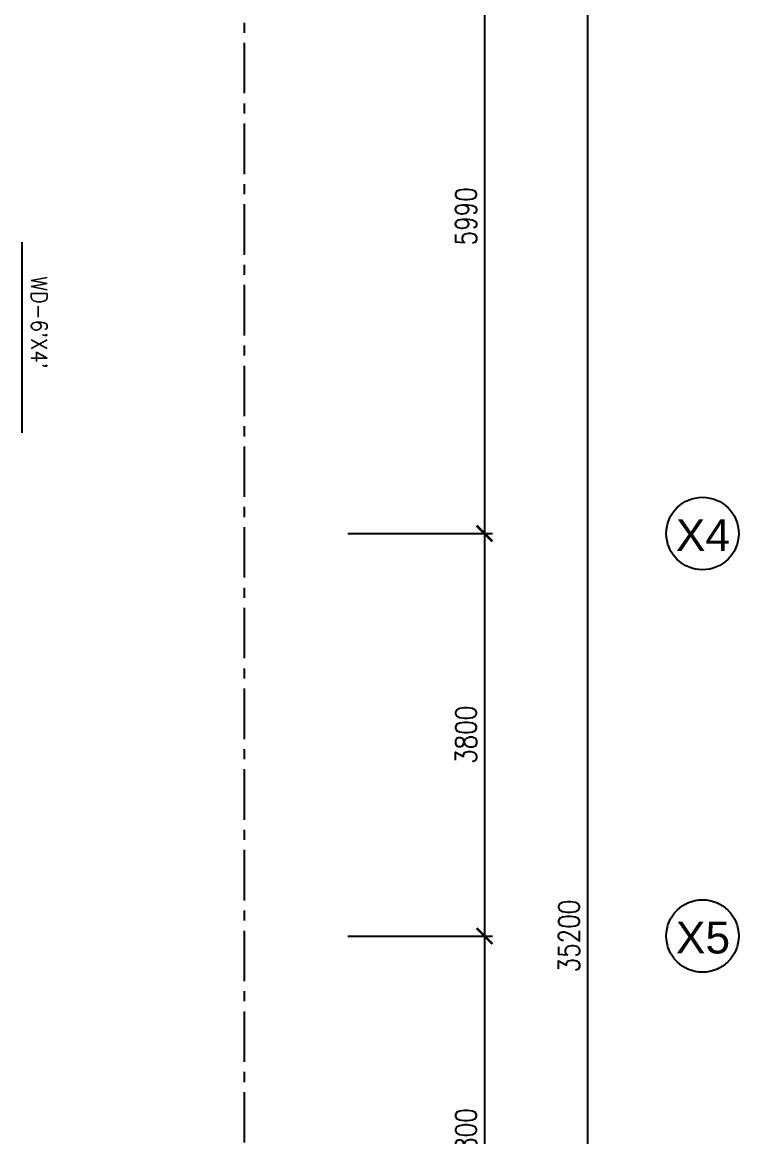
# Model space of a CAD drawing. Header units: millimetres. Extents: x 0 to 91840, y -5689 to 55688.
# Drawn here: x 51222 to 57989, y 26031 to 36552 of the extents above; entities that cross this region are included whole.
import ezdxf
from ezdxf.enums import TextEntityAlignment as Align

# ---------------------------------------------------------------- set-up
doc = ezdxf.new("R2010")
doc.units = ezdxf.units.MM
doc.linetypes.add('CENTER', pattern=[50.8, 31.75, -6.35, 6.35, -6.35])
for name, color, linetype in [('A-ANNO-DIMS', 1, 'Continuous'), ('A-ANNO-SYMB', 33, 'Continuous'), ('A-ANNO-TEXT', 8, 'Continuous'), ('A-AREA', 8, 'CENTER'), ('A-GLAZ', 5, 'Continuous')]:
    doc.layers.add(name, color=color, linetype=linetype)
doc.styles.add('ROMANS', font='romans.shx', dxfattribs={"width": 0.8})
doc.styles.add('SANSSERIF', font='sas_____.pfb')
doc.dimstyles.new('100 of DIM2', dxfattribs={"dimscale": 0, "dimtxt": 200, "dimasz": 150, "dimexe": 75, "dimexo": 200, "dimgap": 75, "dimtad": 1, "dimdec": 0, "dimrnd": 5, "dimzin": 0, "dimdsep": 46, "dimtxsty": 'ROMANS', "dimblk": 'ARCHTICK', "dimcen": 100, "dimclrd": 94, "dimclre": 94, "dimclrt": 2, "dimadec": 0, "dimazin": 0, "dimtfac": 1, "dimtdec": 0, "dimtofl": 0, "dimtmove": 2, "dimatfit": 3, "dimldrblk": 'OPEN90', "dimfxl": 75, "dimtolj": 1, "dimtzin": 0, "dimarcsym": 0})

# ---------------------------------------------------------------- blocks, each defined once
blk = doc.blocks.new('_ArchTick')
at = {"color": 0, "linetype": 'ByBlock', "const_width": 0.15}
blk.add_lwpolyline([(-0.5, -0.5), (0.5, 0.5)], dxfattribs=at)
blk = doc.blocks.new('*D157')
at = {"layer": 'A-ANNO-DIMS', "color": 94, "lineweight": -2, "ltscale": 3, "transparency": 16777216}
for p, q in [((54405, 45525), (56635, 45525)), ((56560, 45525), (56560, 10325)), ((54405, 10325), (56635, 10325))]:
    blk.add_line(p, q, dxfattribs=at)
at = {"layer": 'Defpoints', "color": 0, "ltscale": 3, "transparency": 16777216}
for p in [(54205, 45525), (54205, 10325), (56560, 10325)]:
    blk.add_point(p, dxfattribs=at)
at = {"layer": 'A-ANNO-DIMS', "color": 94, "lineweight": -2, "ltscale": 3, "transparency": 16777216, "xscale": 150, "yscale": 150, "zscale": 150}
for p, rotation in [((56560, 45525), 90), ((56560, 10325), 270)]:
    blk.add_blockref('_ArchTick', p, dxfattribs=dict(at, rotation=rotation))
at = {"layer": 'A-ANNO-DIMS', "color": 2, "ltscale": 3, "transparency": 16777216, "insert": (56385, 27925), "char_height": 200, "attachment_point": 5, "rotation": 90, "style": 'ROMANS'}
blk.add_mtext('\\A1;35200', dxfattribs=at)
blk = doc.blocks.new('_Open90')
at = {"color": 0, "linetype": 'ByBlock', "lineweight": -2}
for p, q in [((0, 0), (-1, 0)), ((-0.5, 0.5), (0, 0)), ((0, 0), (-0.5, -0.5))]:
    blk.add_line(p, q, dxfattribs=at)
blk = doc.blocks.new('*D160')
at = {"layer": 'A-ANNO-DIMS', "color": 94, "lineweight": -2, "ltscale": 3, "transparency": 16777216}
for p, q in [((54296, 37715), (55663, 37715)), ((55588, 37715), (55588, 31725)), ((54296, 31725), (55663, 31725))]:
    blk.add_line(p, q, dxfattribs=at)
at = {"layer": 'Defpoints', "color": 0, "ltscale": 3, "transparency": 16777216}
for p in [(54096, 37715), (54096, 31725), (55588, 31725)]:
    blk.add_point(p, dxfattribs=at)
at = {"layer": 'A-ANNO-DIMS', "color": 94, "lineweight": -2, "ltscale": 3, "transparency": 16777216, "xscale": 150, "yscale": 150, "zscale": 150}
for p, rotation in [((55588, 37715), 90), ((55588, 31725), 270)]:
    blk.add_blockref('_ArchTick', p, dxfattribs=dict(at, rotation=rotation))
at = {"layer": 'A-ANNO-DIMS', "color": 2, "ltscale": 3, "transparency": 16777216, "insert": (55413, 34720), "char_height": 200, "attachment_point": 5, "rotation": 90, "style": 'ROMANS'}
blk.add_mtext('\\A1;5990', dxfattribs=at)
blk = doc.blocks.new('*D161')
at = {"layer": 'A-ANNO-DIMS', "color": 94, "lineweight": -2, "ltscale": 3, "transparency": 16777216}
for p, q in [((54296, 31725), (55663, 31725)), ((55588, 31725), (55588, 27925)), ((54296, 27925), (55663, 27925))]:
    blk.add_line(p, q, dxfattribs=at)
at = {"layer": 'Defpoints', "color": 0, "ltscale": 3, "transparency": 16777216}
for p in [(54096, 31725), (54096, 27925), (55588, 27925)]:
    blk.add_point(p, dxfattribs=at)
at = {"layer": 'A-ANNO-DIMS', "color": 94, "lineweight": -2, "ltscale": 3, "transparency": 16777216, "xscale": 150, "yscale": 150, "zscale": 150}
for p, rotation in [((55588, 31725), 90), ((55588, 27925), 270)]:
    blk.add_blockref('_ArchTick', p, dxfattribs=dict(at, rotation=rotation))
at = {"layer": 'A-ANNO-DIMS', "color": 2, "ltscale": 3, "transparency": 16777216, "insert": (55413, 29825), "char_height": 200, "attachment_point": 5, "rotation": 90, "style": 'ROMANS'}
blk.add_mtext('\\A1;3800', dxfattribs=at)
blk = doc.blocks.new('*D162')
at = {"layer": 'A-ANNO-DIMS', "color": 94, "lineweight": -2, "ltscale": 3, "transparency": 16777216}
for p, q in [((54296, 27925), (55663, 27925)), ((55588, 27925), (55588, 24125)), ((54296, 24125), (55663, 24125))]:
    blk.add_line(p, q, dxfattribs=at)
at = {"layer": 'Defpoints', "color": 0, "ltscale": 3, "transparency": 16777216}
for p in [(54096, 27925), (54096, 24125), (55588, 24125)]:
    blk.add_point(p, dxfattribs=at)
at = {"layer": 'A-ANNO-DIMS', "color": 94, "lineweight": -2, "ltscale": 3, "transparency": 16777216, "xscale": 150, "yscale": 150, "zscale": 150}
for p, rotation in [((55588, 27925), 90), ((55588, 24125), 270)]:
    blk.add_blockref('_ArchTick', p, dxfattribs=dict(at, rotation=rotation))
at = {"layer": 'A-ANNO-DIMS', "color": 2, "ltscale": 3, "transparency": 16777216, "insert": (55413, 26025), "char_height": 200, "attachment_point": 5, "rotation": 90, "style": 'ROMANS'}
blk.add_mtext('\\A1;3800', dxfattribs=at)

msp = doc.modelspace()

# ---------------------------------------------------------------- linework, layer by layer
at = {"layer": 'A-ANNO-SYMB', "ltscale": 3}
for centre in [(57646.4, 31725.23), (57646.4, 27925.23)]:
    msp.add_circle(centre, 342.17, dxfattribs=at)
at = {"layer": 'A-AREA', "ltscale": 15}
msp.add_line((53321.86, 6925.23), (53321.86, 49925.23), dxfattribs=at)
at = {"layer": 'A-GLAZ', "ltscale": 3}
msp.add_line((51221.86, 32675.23), (51221.86, 34475.23), dxfattribs=at)

# ---------------------------------------------------------------- texts
at = {"layer": 'A-ANNO-TEXT', "style": 'ROMANS', "width": 0.9}
msp.add_text("WD-6'X4'", height=150, rotation=270, dxfattribs=at).set_placement((51306.83, 34154.6))
at = {"layer": 'A-ANNO-TEXT', "style": 'SANSSERIF'}
for s, p in [('X4', (57651.01, 31560.65)), ('X5', (57651.01, 27760.65))]:
    msp.add_text(s, height=300, dxfattribs=at).set_placement(p, align=Align.CENTER)

# ---------------------------------------------------------------- dimensions: what is measured, and where the dimension line sits
at = {"layer": 'A-ANNO-DIMS', "ltscale": 3}
for base, p1, p2, picture, middle in [((56559.99, 10325.23), (54204.86, 45525.23), (54204.86, 10325.23), '*D157', (56384.99, 27925.23)), ((55587.54, 31725.23), (54095.96, 37715.23), (54095.96, 31725.23), '*D160', (55412.54, 34720.23)), ((55587.54, 27925.23), (54095.96, 31725.23), (54095.96, 27925.23), '*D161', (55412.54, 29825.23)), ((55587.54, 24125.23), (54095.96, 27925.23), (54095.96, 24125.23), '*D162', (55412.54, 26025.23))]:
    dim = msp.add_linear_dim(base=base, p1=p1, p2=p2, angle=90, dimstyle='100 of DIM2', override={"dimscale": 1}, dxfattribs=at)
    dim.commit()
    dim.dimension.update_dxf_attribs({"geometry": picture, "text_midpoint": middle})

doc.saveas('drawing.dxf')
